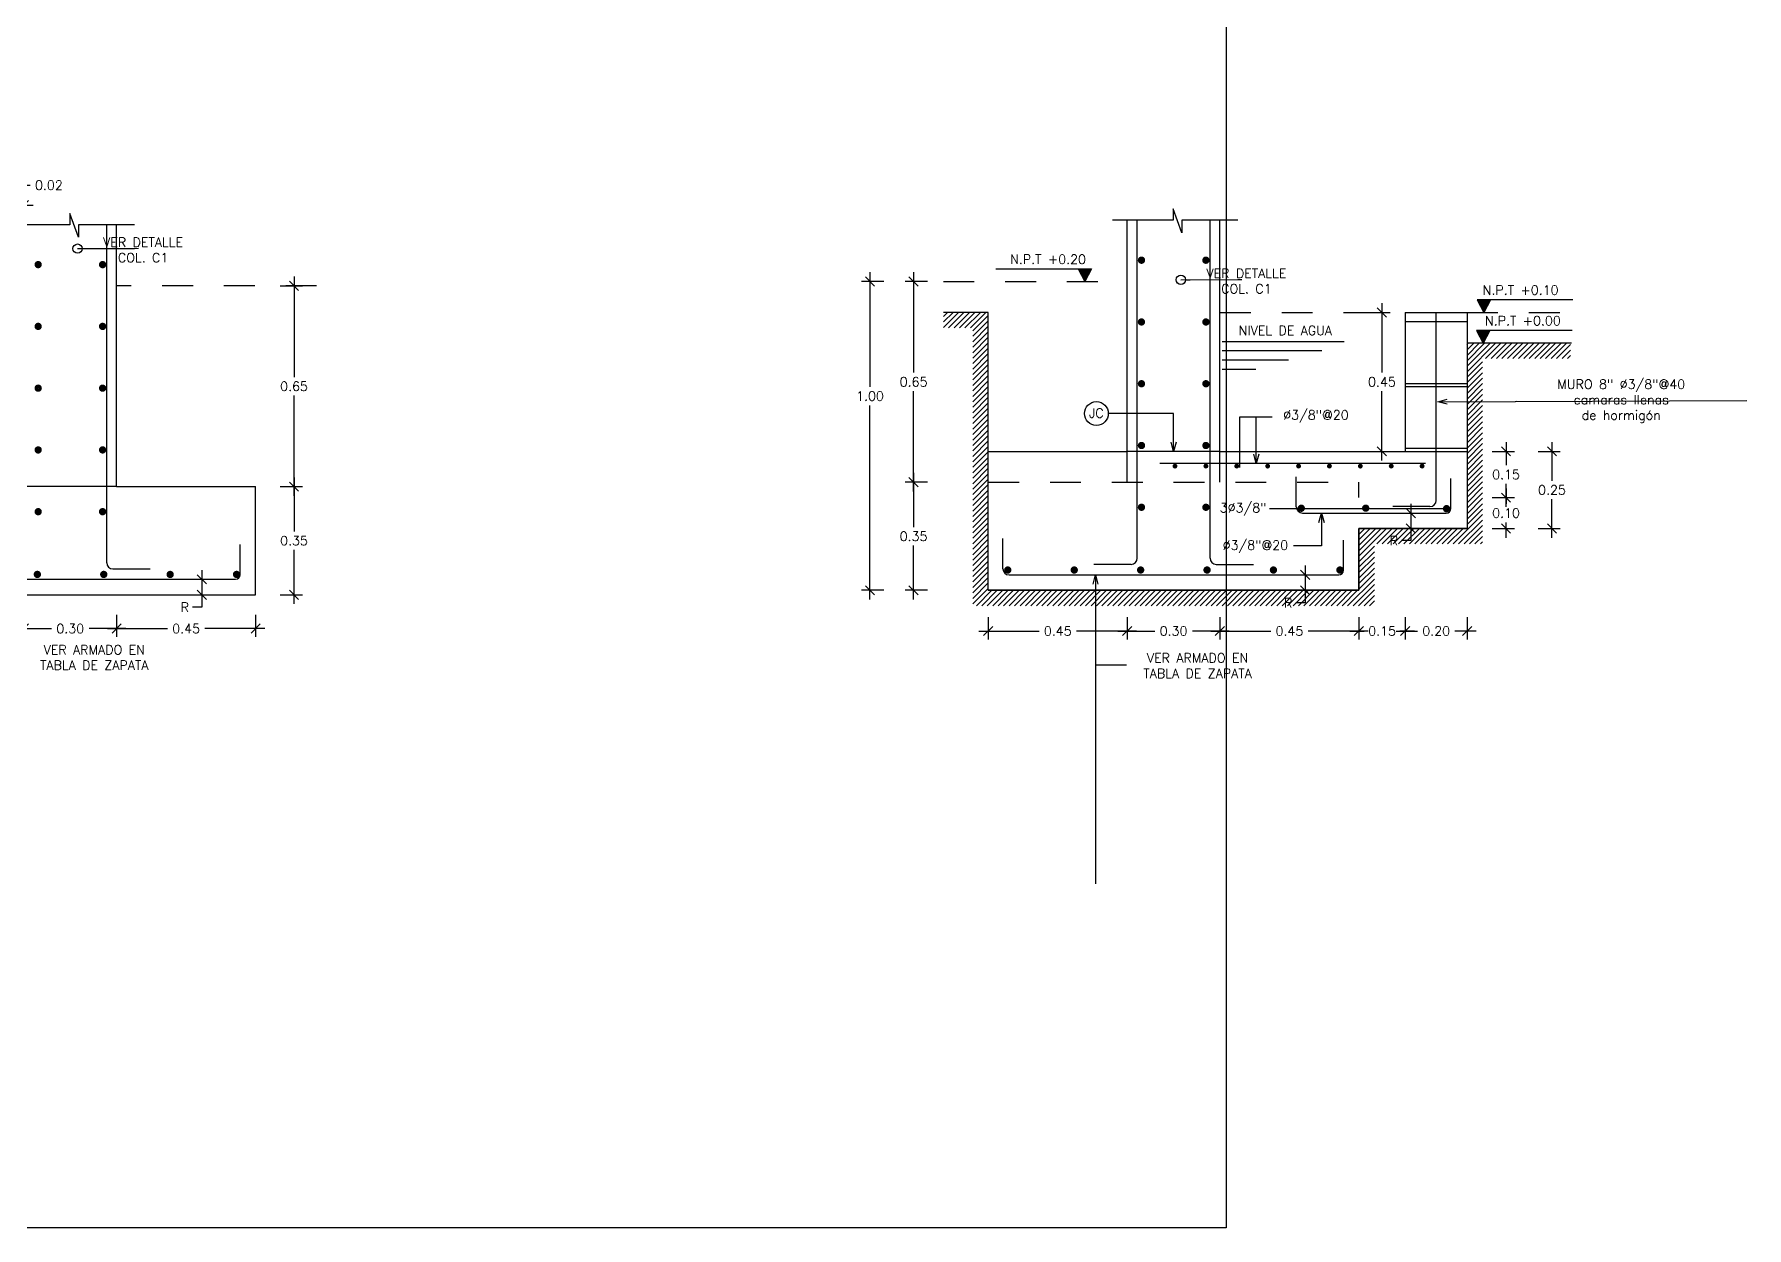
# Model space of a CAD drawing. Header units: metres. Extents: x -25 to 234, y -25 to 53.
# Drawn here: x 19.26 to 24.81, y -25.06 to -21.2 of the extents above; entities that cross this region are included whole.
import ezdxf

# ---------------------------------------------------------------- set-up
doc = ezdxf.new("R2010")
doc.units = ezdxf.units.M
doc.header["$LTSCALE"] = 0.1
doc.header["$MEASUREMENT"] = 0
doc.header["$PDMODE"] = 66
for name, pattern in [('CONTINUA', [0]), ('DASHED', [0.75, 0.5, -0.25]), ('HIDDEN2', [4.7625, 3.175, -1.5875])]:
    doc.linetypes.add(name, pattern=pattern)
for name, color, linetype in [('001-DIMTEXTO', 4, 'Continuous'), ('001-ZAPATAS', 6, 'Continuous'), ('ACERO', 5, 'Continuous'), ('BORDES', 7, 'Continuous'), ('DETALLE', 3, 'Continuous'), ('DIMTEXTO', 4, 'Continuous'), ('DIMZAPATA', 4, 'Continuous'), ('HATCH', 8, 'Continuous'), ('XREF1$0$MUROS', 1, 'Continuous')]:
    doc.layers.add(name, color=color, linetype=linetype)
doc.layers.add('V', color=2, linetype='Continuous', lineweight=9)
doc.styles.add('SMPLEX', font='simplex.shx')
doc.dimstyles.new('D-15', dxfattribs={"dimscale": 0.15, "dimtxt": 0.2, "dimasz": 0.2, "dimexe": 0.18, "dimexo": 0.2, "dimgap": 0.1, "dimtad": 0, "dimtih": 1, "dimtoh": 1, "dimzin": 0, "dimdsep": 46, "dimtxsty": 'SMPLEX', "dimblk": 'OBLIQUE', "dimcen": 0.09, "dimdle": 0.2, "dimclrd": 4, "dimclre": 4, "dimclrt": 4, "dimadec": 0, "dimazin": 0, "dimtfac": 1, "dimtofl": 0, "dimtmove": 0, "dimatfit": 3, "dimldrblk": 'OPEN30', "dimfxl": 0.5, "dimfxlon": 1, "dimtolj": 1, "dimtzin": 0, "dimarcsym": 0})

# ---------------------------------------------------------------- blocks, each defined once
blk = doc.blocks.new('_Oblique')
at = {"color": 0, "linetype": 'ByBlock', "lineweight": -2}
blk.add_line((-0.5, -0.5), (0.5, 0.5), dxfattribs=at)
blk = doc.blocks.new('*D195')
at = {"layer": 'Defpoints', "color": 0, "linetype": 'CONTINUA', "transparency": 16777216}
for p in [(19.8516, -22.0144), (20.1021, -22.0144), (19.9779, -22.6644)]:
    blk.add_point(p, dxfattribs=at)
at = {"layer": 'DIMTEXTO', "color": 4, "linetype": 'CONTINUA', "lineweight": -2, "transparency": 16777216}
for p, q in [((20.1021, -21.9844), (20.1021, -22.3094)), ((20.0571, -22.0144), (20.1291, -22.0144)), ((20.1021, -22.6944), (20.1021, -22.3694)), ((20.0571, -22.6644), (20.1291, -22.6644))]:
    blk.add_line(p, q, dxfattribs=at)
at = {"layer": 'DIMTEXTO', "color": 4, "linetype": 'CONTINUA', "lineweight": -2, "transparency": 16777216, "xscale": 0.03, "yscale": 0.03, "zscale": 0.03}
for p, rotation in [((20.1021, -22.0144), 90), ((20.1021, -22.6644), 270)]:
    blk.add_blockref('_Oblique', p, dxfattribs=dict(at, rotation=rotation))
at = {"layer": 'DIMTEXTO', "color": 4, "linetype": 'CONTINUA', "transparency": 16777216, "insert": (20.1021, -22.3394), "char_height": 0.03, "attachment_point": 5, "style": 'SMPLEX'}
blk.add_mtext('\\A1;0.65', dxfattribs=at)
blk = doc.blocks.new('_Open30')
at = {"layer": 'DIMTEXTO', "color": 0, "lineweight": -2}
for p, q in [((-1, 0.27), (0, 0)), ((0, 0), (-1, -0.27)), ((0, 0), (-1, 0))]:
    blk.add_line(p, q, dxfattribs=at)
blk = doc.blocks.new('*D197')
at = {"layer": 'Defpoints', "color": 0, "transparency": 16777216}
for p in [(19.2278, -22.4144), (19.5279, -22.6644), (19.5279, -23.124)]:
    blk.add_point(p, dxfattribs=at)
at = {"layer": 'DIMTEXTO', "color": 4, "lineweight": -2, "transparency": 16777216}
for p, q in [((19.2278, -23.079), (19.2278, -23.151)), ((19.5279, -23.079), (19.5279, -23.151)), ((19.1978, -23.124), (19.3171, -23.124)), ((19.5579, -23.124), (19.4386, -23.124))]:
    blk.add_line(p, q, dxfattribs=at)
at = {"layer": 'DIMTEXTO', "color": 4, "lineweight": -2, "transparency": 16777216, "xscale": 0.03, "yscale": 0.03, "zscale": 0.03, "rotation": 180}
blk.add_blockref('_Oblique', (19.2278, -23.124), dxfattribs=at)
at = {"layer": 'DIMTEXTO', "color": 4, "lineweight": -2, "transparency": 16777216, "xscale": 0.03, "yscale": 0.03, "zscale": 0.03}
blk.add_blockref('_Oblique', (19.5279, -23.124), dxfattribs=at)
at = {"layer": 'DIMTEXTO', "color": 4, "transparency": 16777216, "insert": (19.3778, -23.124), "char_height": 0.03, "attachment_point": 5, "style": 'SMPLEX'}
blk.add_mtext('\\A1;0.30', dxfattribs=at)
blk = doc.blocks.new('*D198')
at = {"layer": 'Defpoints', "color": 0, "transparency": 16777216}
for p in [(19.5279, -22.6644), (19.9779, -23.0144), (19.9779, -23.124)]:
    blk.add_point(p, dxfattribs=at)
at = {"layer": 'DIMTEXTO', "color": 4, "lineweight": -2, "transparency": 16777216}
for p, q in [((19.5279, -23.079), (19.5279, -23.151)), ((19.9779, -23.079), (19.9779, -23.151)), ((19.4979, -23.124), (19.6921, -23.124)), ((20.0079, -23.124), (19.8136, -23.124))]:
    blk.add_line(p, q, dxfattribs=at)
at = {"layer": 'DIMTEXTO', "color": 4, "lineweight": -2, "transparency": 16777216, "xscale": 0.03, "yscale": 0.03, "zscale": 0.03, "rotation": 180}
blk.add_blockref('_Oblique', (19.5279, -23.124), dxfattribs=at)
at = {"layer": 'DIMTEXTO', "color": 4, "lineweight": -2, "transparency": 16777216, "xscale": 0.03, "yscale": 0.03, "zscale": 0.03}
blk.add_blockref('_Oblique', (19.9779, -23.124), dxfattribs=at)
at = {"layer": 'DIMTEXTO', "color": 4, "transparency": 16777216, "insert": (19.7529, -23.124), "char_height": 0.03, "attachment_point": 5, "style": 'SMPLEX'}
blk.add_mtext('\\A1;0.45', dxfattribs=at)
blk = doc.blocks.new('*U190')
at = {"layer": 'ACERO', "const_width": 0.0119}
blk.add_lwpolyline([(-0.0059, 0, 1), (0.0059, 0, 1)], format="xyb", close=True, dxfattribs=at)
blk = doc.blocks.new('*U191')
at = {"layer": '001-ZAPATAS', "color": 0, "linetype": 'ByBlock', "lineweight": -2, "transparency": 16777216}
for p in [(0, 0), (0.215, 0), (0.43, 0), (0.645, 0), (0.86, 0), (1.075, 0)]:
    blk.add_blockref('*U190', p, dxfattribs=at)
blk = doc.blocks.new('*U192')
at = {"layer": 'ACERO', "const_width": 0.0119}
blk.add_lwpolyline([(-0.0059, 0, 1), (0.0059, 0, 1)], format="xyb", close=True, dxfattribs=at)
blk = doc.blocks.new('*U193')
at = {"layer": '001-ZAPATAS', "color": 0, "linetype": 'ByBlock', "lineweight": -2, "transparency": 16777216}
for p in [(-0.2086, 0.8), (0, 0.8), (-0.2086, 0.6), (0, 0.6), (-0.2086, 0.4), (0, 0.4), (-0.2086, 0.2), (0, 0.2), (-0.2086, 0), (0, 0)]:
    blk.add_blockref('*U192', p, dxfattribs=at)
blk = doc.blocks.new('*D194')
at = {"layer": 'Defpoints', "color": 0, "transparency": 16777216}
for p in [(19.7484, -22.9645), (19.7484, -23.0144), (19.8038, -23.0144)]:
    blk.add_point(p, dxfattribs=at)
at = {"layer": 'DIMTEXTO', "color": 4, "lineweight": -2, "transparency": 16777216}
for p, q in [((19.8038, -22.9345), (19.8038, -23.0144)), ((19.7784, -22.9645), (19.8308, -22.9645)), ((19.8038, -23.0551), (19.7738, -23.0551)), ((19.7784, -23.0144), (19.8308, -23.0144)), ((19.8038, -23.0144), (19.8038, -23.0551))]:
    blk.add_line(p, q, dxfattribs=at)
at = {"layer": 'DIMTEXTO', "color": 4, "lineweight": -2, "transparency": 16777216, "xscale": 0.03, "yscale": 0.03, "zscale": 0.03}
for p, rotation in [((19.8038, -22.9645), 90), ((19.8038, -23.0144), 270)]:
    blk.add_blockref('_Oblique', p, dxfattribs=dict(at, rotation=rotation))
at = {"layer": 'DIMTEXTO', "color": 4, "transparency": 16777216, "insert": (19.7488, -23.0551), "char_height": 0.03, "attachment_point": 5, "style": 'SMPLEX'}
blk.add_mtext('\\A1;R', dxfattribs=at)
blk = doc.blocks.new('*D351')
at = {"layer": 'Defpoints', "color": 0, "linetype": 'CONTINUA', "transparency": 16777216}
for p in [(22.3496, -22.6501), (22.108, -23.0001), (22.3496, -23.0001)]:
    blk.add_point(p, dxfattribs=at)
at = {"layer": 'DIMTEXTO', "color": 4, "linetype": 'CONTINUA', "lineweight": -2, "transparency": 16777216}
for p, q in [((22.153, -22.6501), (22.081, -22.6501)), ((22.108, -22.6201), (22.108, -22.7951)), ((22.108, -23.0301), (22.108, -22.8551)), ((22.153, -23.0001), (22.081, -23.0001))]:
    blk.add_line(p, q, dxfattribs=at)
at = {"layer": 'DIMTEXTO', "color": 4, "linetype": 'CONTINUA', "lineweight": -2, "transparency": 16777216, "xscale": 0.03, "yscale": 0.03, "zscale": 0.03}
for p, rotation in [((22.108, -22.6501), 90), ((22.108, -23.0001), 270)]:
    blk.add_blockref('_Oblique', p, dxfattribs=dict(at, rotation=rotation))
at = {"layer": 'DIMTEXTO', "color": 4, "linetype": 'CONTINUA', "transparency": 16777216, "insert": (22.108, -22.8251), "char_height": 0.03, "attachment_point": 5, "style": 'SMPLEX'}
blk.add_mtext('\\A1;0.35', dxfattribs=at)
blk = doc.blocks.new('*D352')
at = {"layer": 'Defpoints', "color": 0, "linetype": 'CONTINUA', "transparency": 16777216}
for p in [(22.108, -22.0001), (22.31, -22.0001), (22.3496, -22.6501)]:
    blk.add_point(p, dxfattribs=at)
at = {"layer": 'DIMTEXTO', "color": 4, "linetype": 'CONTINUA', "lineweight": -2, "transparency": 16777216}
for p, q in [((22.153, -22.0001), (22.081, -22.0001)), ((22.108, -21.9701), (22.108, -22.2951)), ((22.108, -22.6801), (22.108, -22.3551)), ((22.153, -22.6501), (22.081, -22.6501))]:
    blk.add_line(p, q, dxfattribs=at)
at = {"layer": 'DIMTEXTO', "color": 4, "linetype": 'CONTINUA', "lineweight": -2, "transparency": 16777216, "xscale": 0.03, "yscale": 0.03, "zscale": 0.03}
for p, rotation in [((22.108, -22.0001), 90), ((22.108, -22.6501), 270)]:
    blk.add_blockref('_Oblique', p, dxfattribs=dict(at, rotation=rotation))
at = {"layer": 'DIMTEXTO', "color": 4, "linetype": 'CONTINUA', "transparency": 16777216, "insert": (22.108, -22.3251), "char_height": 0.03, "attachment_point": 5, "style": 'SMPLEX'}
blk.add_mtext('\\A1;0.65', dxfattribs=at)
blk = doc.blocks.new('*D353')
at = {"layer": 'Defpoints', "color": 0, "linetype": 'CONTINUA', "transparency": 16777216}
for p in [(23.4237, -22.1001), (23.6239, -22.1001), (23.4237, -22.5501)]:
    blk.add_point(p, dxfattribs=at)
at = {"layer": 'DIMTEXTO', "color": 4, "linetype": 'CONTINUA', "lineweight": -2, "transparency": 16777216}
for p, q in [((23.5789, -22.1001), (23.6509, -22.1001)), ((23.6239, -22.0701), (23.6239, -22.2951)), ((23.6239, -22.5801), (23.6239, -22.3551)), ((23.5789, -22.5501), (23.6509, -22.5501))]:
    blk.add_line(p, q, dxfattribs=at)
at = {"layer": 'DIMTEXTO', "color": 4, "linetype": 'CONTINUA', "lineweight": -2, "transparency": 16777216, "xscale": 0.03, "yscale": 0.03, "zscale": 0.03}
for p, rotation in [((23.6239, -22.1001), 90), ((23.6239, -22.5501), 270)]:
    blk.add_blockref('_Oblique', p, dxfattribs=dict(at, rotation=rotation))
at = {"layer": 'DIMTEXTO', "color": 4, "linetype": 'CONTINUA', "transparency": 16777216, "insert": (23.6239, -22.3251), "char_height": 0.03, "attachment_point": 5, "style": 'SMPLEX'}
blk.add_mtext('\\A1;0.45', dxfattribs=at)
blk = doc.blocks.new('*D354')
at = {"layer": 'Defpoints', "color": 0, "linetype": 'CONTINUA', "transparency": 16777216}
for p in [(23.8996, -22.5501), (23.8996, -22.8001), (24.1745, -22.8001)]:
    blk.add_point(p, dxfattribs=at)
at = {"layer": 'DIMTEXTO', "color": 4, "linetype": 'CONTINUA', "lineweight": -2, "transparency": 16777216}
for p, q in [((24.1295, -22.5501), (24.2015, -22.5501)), ((24.1745, -22.5201), (24.1745, -22.6451)), ((24.1745, -22.8301), (24.1745, -22.7051)), ((24.1295, -22.8001), (24.2015, -22.8001))]:
    blk.add_line(p, q, dxfattribs=at)
at = {"layer": 'DIMTEXTO', "color": 4, "linetype": 'CONTINUA', "lineweight": -2, "transparency": 16777216, "xscale": 0.03, "yscale": 0.03, "zscale": 0.03}
for p, rotation in [((24.1745, -22.5501), 90), ((24.1745, -22.8001), 270)]:
    blk.add_blockref('_Oblique', p, dxfattribs=dict(at, rotation=rotation))
at = {"layer": 'DIMTEXTO', "color": 4, "linetype": 'CONTINUA', "transparency": 16777216, "insert": (24.1745, -22.6751), "char_height": 0.03, "attachment_point": 5, "style": 'SMPLEX'}
blk.add_mtext('\\A1;0.25', dxfattribs=at)
blk = doc.blocks.new('*D355')
at = {"layer": 'Defpoints', "color": 0, "linetype": 'CONTINUA', "transparency": 16777216}
for p in [(23.8996, -22.5501), (23.8996, -22.7001), (24.0257, -22.7001)]:
    blk.add_point(p, dxfattribs=at)
at = {"layer": 'DIMTEXTO', "color": 4, "linetype": 'CONTINUA', "lineweight": -2, "transparency": 16777216}
for p, q in [((23.9807, -22.5501), (24.0527, -22.5501)), ((24.0257, -22.5201), (24.0257, -22.5951)), ((24.0257, -22.7301), (24.0257, -22.6551)), ((23.9807, -22.7001), (24.0527, -22.7001))]:
    blk.add_line(p, q, dxfattribs=at)
at = {"layer": 'DIMTEXTO', "color": 4, "linetype": 'CONTINUA', "lineweight": -2, "transparency": 16777216, "xscale": 0.03, "yscale": 0.03, "zscale": 0.03}
for p, rotation in [((24.0257, -22.5501), 90), ((24.0257, -22.7001), 270)]:
    blk.add_blockref('_Oblique', p, dxfattribs=dict(at, rotation=rotation))
at = {"layer": 'DIMTEXTO', "color": 4, "linetype": 'CONTINUA', "transparency": 16777216, "insert": (24.0257, -22.6251), "char_height": 0.03, "attachment_point": 5, "style": 'SMPLEX'}
blk.add_mtext('\\A1;0.15', dxfattribs=at)
blk = doc.blocks.new('*U349')
at = {"layer": 'ACERO'}
for points, const_width in [([(-0.0039, 0.0005, 1), (0.0039, 0.0005, 1)], 0.0078), ([(-0.002, -0.0024, 1), (0.002, -0.0024, 1)], 0.004)]:
    blk.add_lwpolyline(points, format="xyb", close=True, dxfattribs=dict(at, const_width=const_width))
blk = doc.blocks.new('*U350')
at = {"layer": 'V', "color": 0, "linetype": 'ByBlock', "lineweight": -2}
for p in [(0, 0), (0.1, 0), (0.2, 0), (0.3, 0), (0.4, 0), (0.5, 0), (0.6, 0), (0.7, 0)]:
    blk.add_blockref('*U349', p, dxfattribs=at)
at = {"layer": 'V', "color": 0, "linetype": 'ByBlock', "lineweight": -2, "transparency": 16777216}
blk.add_blockref('*U349', (0.8, 0), dxfattribs=at)
blk = doc.blocks.new('*D369')
at = {"layer": 'Defpoints', "color": 0, "linetype": 'CONTINUA', "transparency": 16777216}
for p in [(22.7996, -22.5501), (22.3496, -23.0001), (22.7996, -23.1319)]:
    blk.add_point(p, dxfattribs=at)
at = {"layer": 'DIMTEXTO', "color": 4, "linetype": 'CONTINUA', "lineweight": -2, "transparency": 16777216}
for p, q in [((22.3496, -23.0869), (22.3496, -23.1589)), ((22.7996, -23.0869), (22.7996, -23.1589)), ((22.3196, -23.1319), (22.5139, -23.1319)), ((22.8296, -23.1319), (22.6353, -23.1319))]:
    blk.add_line(p, q, dxfattribs=at)
at = {"layer": 'DIMTEXTO', "color": 4, "linetype": 'CONTINUA', "lineweight": -2, "transparency": 16777216, "xscale": 0.03, "yscale": 0.03, "zscale": 0.03, "rotation": 180}
blk.add_blockref('_Oblique', (22.3496, -23.1319), dxfattribs=at)
at = {"layer": 'DIMTEXTO', "color": 4, "linetype": 'CONTINUA', "lineweight": -2, "transparency": 16777216, "xscale": 0.03, "yscale": 0.03, "zscale": 0.03}
blk.add_blockref('_Oblique', (22.7996, -23.1319), dxfattribs=at)
at = {"layer": 'DIMTEXTO', "color": 4, "linetype": 'CONTINUA', "transparency": 16777216, "insert": (22.5746, -23.1319), "char_height": 0.03, "attachment_point": 5, "style": 'SMPLEX'}
blk.add_mtext('\\A1;0.45', dxfattribs=at)
blk = doc.blocks.new('*D370')
at = {"layer": 'Defpoints', "color": 0, "transparency": 16777216}
for p in [(22.7996, -22.5501), (23.0996, -22.5501), (23.0996, -23.1319)]:
    blk.add_point(p, dxfattribs=at)
at = {"layer": 'DIMTEXTO', "color": 4, "lineweight": -2, "transparency": 16777216}
for p, q in [((22.7996, -23.0869), (22.7996, -23.1589)), ((23.0996, -23.0869), (23.0996, -23.1589)), ((22.7696, -23.1319), (22.8889, -23.1319)), ((23.1296, -23.1319), (23.0103, -23.1319))]:
    blk.add_line(p, q, dxfattribs=at)
at = {"layer": 'DIMTEXTO', "color": 4, "lineweight": -2, "transparency": 16777216, "xscale": 0.03, "yscale": 0.03, "zscale": 0.03, "rotation": 180}
blk.add_blockref('_Oblique', (22.7996, -23.1319), dxfattribs=at)
at = {"layer": 'DIMTEXTO', "color": 4, "lineweight": -2, "transparency": 16777216, "xscale": 0.03, "yscale": 0.03, "zscale": 0.03}
blk.add_blockref('_Oblique', (23.0996, -23.1319), dxfattribs=at)
at = {"layer": 'DIMTEXTO', "color": 4, "transparency": 16777216, "insert": (22.9496, -23.1319), "char_height": 0.03, "attachment_point": 5, "style": 'SMPLEX'}
blk.add_mtext('\\A1;0.30', dxfattribs=at)
blk = doc.blocks.new('*D371')
at = {"layer": 'Defpoints', "color": 0, "transparency": 16777216}
for p in [(23.0996, -22.5501), (23.5496, -23.0001), (23.5496, -23.1319)]:
    blk.add_point(p, dxfattribs=at)
at = {"layer": 'DIMTEXTO', "color": 4, "lineweight": -2, "transparency": 16777216}
for p, q in [((23.0996, -23.0869), (23.0996, -23.1589)), ((23.5496, -23.0869), (23.5496, -23.1589)), ((23.0696, -23.1319), (23.2639, -23.1319)), ((23.5796, -23.1319), (23.3853, -23.1319))]:
    blk.add_line(p, q, dxfattribs=at)
at = {"layer": 'DIMTEXTO', "color": 4, "lineweight": -2, "transparency": 16777216, "xscale": 0.03, "yscale": 0.03, "zscale": 0.03, "rotation": 180}
blk.add_blockref('_Oblique', (23.0996, -23.1319), dxfattribs=at)
at = {"layer": 'DIMTEXTO', "color": 4, "lineweight": -2, "transparency": 16777216, "xscale": 0.03, "yscale": 0.03, "zscale": 0.03}
blk.add_blockref('_Oblique', (23.5496, -23.1319), dxfattribs=at)
at = {"layer": 'DIMTEXTO', "color": 4, "transparency": 16777216, "insert": (23.3246, -23.1319), "char_height": 0.03, "attachment_point": 5, "style": 'SMPLEX'}
blk.add_mtext('\\A1;0.45', dxfattribs=at)
blk = doc.blocks.new('*D356')
at = {"layer": 'Defpoints', "color": 0, "transparency": 16777216}
for p in [(23.8996, -22.7001), (23.8996, -22.8001), (24.0257, -22.8001)]:
    blk.add_point(p, dxfattribs=at)
at = {"layer": 'DIMTEXTO', "color": 4, "lineweight": -2, "transparency": 16777216}
for p, q in [((24.0257, -22.6701), (24.0257, -22.7201)), ((23.9807, -22.7001), (24.0527, -22.7001)), ((24.0257, -22.8301), (24.0257, -22.7801)), ((23.9807, -22.8001), (24.0527, -22.8001))]:
    blk.add_line(p, q, dxfattribs=at)
at = {"layer": 'DIMTEXTO', "color": 4, "lineweight": -2, "transparency": 16777216, "xscale": 0.03, "yscale": 0.03, "zscale": 0.03}
for p, rotation in [((24.0257, -22.7001), 90), ((24.0257, -22.8001), 270)]:
    blk.add_blockref('_Oblique', p, dxfattribs=dict(at, rotation=rotation))
at = {"layer": 'DIMTEXTO', "color": 4, "transparency": 16777216, "insert": (24.0257, -22.7501), "char_height": 0.03, "attachment_point": 5, "style": 'SMPLEX'}
blk.add_mtext('\\A1;0.10', dxfattribs=at)
blk = doc.blocks.new('*U345')
at = {"layer": 'ACERO', "const_width": 0.0119}
blk.add_lwpolyline([(-0.0059, 0, 1), (0.0059, 0, 1)], format="xyb", close=True, dxfattribs=at)
blk = doc.blocks.new('*U346')
at = {"layer": '001-ZAPATAS', "color": 0, "linetype": 'ByBlock', "lineweight": -2, "transparency": 16777216}
for p in [(0, 0), (0.215, 0), (0.43, 0), (0.645, 0), (0.86, 0), (1.075, 0)]:
    blk.add_blockref('*U345', p, dxfattribs=at)
blk = doc.blocks.new('*U347')
at = {"layer": 'ACERO', "const_width": 0.0119}
blk.add_lwpolyline([(-0.0059, 0, 1), (0.0059, 0, 1)], format="xyb", close=True, dxfattribs=at)
blk = doc.blocks.new('*U348')
at = {"layer": '001-ZAPATAS', "color": 0, "linetype": 'ByBlock', "lineweight": -2, "transparency": 16777216}
for p in [(-0.2086, 0.8), (0, 0.8), (-0.2086, 0.6), (0, 0.6), (-0.2086, 0.4), (0, 0.4), (-0.2086, 0.2), (0, 0.2), (-0.2086, 0), (0, 0)]:
    blk.add_blockref('*U347', p, dxfattribs=at)
blk = doc.blocks.new('*D357')
at = {"layer": 'Defpoints', "color": 0, "transparency": 16777216}
for p in [(21.9667, -22.0001), (22.2043, -22.0001), (22.3496, -23.0001)]:
    blk.add_point(p, dxfattribs=at)
at = {"layer": 'DIMTEXTO', "color": 4, "lineweight": -2, "transparency": 16777216}
for p, q in [((22.0117, -22.0001), (21.9397, -22.0001)), ((21.9667, -21.9701), (21.9667, -22.3413)), ((21.9667, -23.0301), (21.9667, -22.4013)), ((22.0117, -23.0001), (21.9397, -23.0001))]:
    blk.add_line(p, q, dxfattribs=at)
at = {"layer": 'DIMTEXTO', "color": 4, "lineweight": -2, "transparency": 16777216, "xscale": 0.03, "yscale": 0.03, "zscale": 0.03}
for p, rotation in [((21.9667, -22.0001), 90), ((21.9667, -23.0001), 270)]:
    blk.add_blockref('_Oblique', p, dxfattribs=dict(at, rotation=rotation))
at = {"layer": 'DIMTEXTO', "color": 4, "transparency": 16777216, "insert": (21.9667, -22.3713), "char_height": 0.03, "attachment_point": 5, "style": 'SMPLEX'}
blk.add_mtext('\\A1;1.00', dxfattribs=at)
blk = doc.blocks.new('*D363')
at = {"layer": 'Defpoints', "color": 0, "linetype": 'CONTINUA', "transparency": 16777216}
for p in [(23.6996, -22.5501), (23.5496, -23.0001), (23.6996, -23.1319)]:
    blk.add_point(p, dxfattribs=at)
at = {"layer": 'DIMTEXTO', "color": 4, "linetype": 'CONTINUA', "lineweight": -2, "transparency": 16777216}
for p, q in [((23.5496, -23.0869), (23.5496, -23.1589)), ((23.6996, -23.0869), (23.6996, -23.1589)), ((23.5196, -23.1319), (23.5667, -23.1319)), ((23.7296, -23.1319), (23.6824, -23.1319))]:
    blk.add_line(p, q, dxfattribs=at)
at = {"layer": 'DIMTEXTO', "color": 4, "linetype": 'CONTINUA', "lineweight": -2, "transparency": 16777216, "xscale": 0.03, "yscale": 0.03, "zscale": 0.03, "rotation": 180}
blk.add_blockref('_Oblique', (23.5496, -23.1319), dxfattribs=at)
at = {"layer": 'DIMTEXTO', "color": 4, "linetype": 'CONTINUA', "lineweight": -2, "transparency": 16777216, "xscale": 0.03, "yscale": 0.03, "zscale": 0.03}
blk.add_blockref('_Oblique', (23.6996, -23.1319), dxfattribs=at)
at = {"layer": 'DIMTEXTO', "color": 4, "linetype": 'CONTINUA', "transparency": 16777216, "insert": (23.6246, -23.1319), "char_height": 0.03, "attachment_point": 5, "style": 'SMPLEX'}
blk.add_mtext('\\A1;0.15', dxfattribs=at)
blk = doc.blocks.new('*D375')
at = {"layer": 'Defpoints', "color": 0, "linetype": 'CONTINUA', "transparency": 16777216}
for p in [(23.6996, -22.5501), (23.8996, -22.8001), (23.8996, -23.1319)]:
    blk.add_point(p, dxfattribs=at)
at = {"layer": 'DIMTEXTO', "color": 4, "linetype": 'CONTINUA', "lineweight": -2, "transparency": 16777216}
for p, q in [((23.6996, -23.0869), (23.6996, -23.1589)), ((23.8996, -23.0869), (23.8996, -23.1589)), ((23.6696, -23.1319), (23.7389, -23.1319)), ((23.9296, -23.1319), (23.8603, -23.1319))]:
    blk.add_line(p, q, dxfattribs=at)
at = {"layer": 'DIMTEXTO', "color": 4, "linetype": 'CONTINUA', "lineweight": -2, "transparency": 16777216, "xscale": 0.03, "yscale": 0.03, "zscale": 0.03, "rotation": 180}
blk.add_blockref('_Oblique', (23.6996, -23.1319), dxfattribs=at)
at = {"layer": 'DIMTEXTO', "color": 4, "linetype": 'CONTINUA', "lineweight": -2, "transparency": 16777216, "xscale": 0.03, "yscale": 0.03, "zscale": 0.03}
blk.add_blockref('_Oblique', (23.8996, -23.1319), dxfattribs=at)
at = {"layer": 'DIMTEXTO', "color": 4, "linetype": 'CONTINUA', "transparency": 16777216, "insert": (23.7996, -23.1319), "char_height": 0.03, "attachment_point": 5, "style": 'SMPLEX'}
blk.add_mtext('\\A1;0.20', dxfattribs=at)
blk = doc.blocks.new('*D364')
at = {"layer": 'Defpoints', "color": 0, "transparency": 16777216}
for p in [(23.6623, -22.7501), (23.6623, -22.8001), (23.7177, -22.8001)]:
    blk.add_point(p, dxfattribs=at)
at = {"layer": 'DIMTEXTO', "color": 4, "lineweight": -2, "transparency": 16777216}
for p, q in [((23.7177, -22.7201), (23.7177, -22.8001)), ((23.6923, -22.7501), (23.7447, -22.7501)), ((23.7177, -22.8393), (23.6877, -22.8393)), ((23.6923, -22.8001), (23.7447, -22.8001)), ((23.7177, -22.8001), (23.7177, -22.8393))]:
    blk.add_line(p, q, dxfattribs=at)
at = {"layer": 'DIMTEXTO', "color": 4, "lineweight": -2, "transparency": 16777216, "xscale": 0.03, "yscale": 0.03, "zscale": 0.03}
for p, rotation in [((23.7177, -22.7501), 90), ((23.7177, -22.8001), 270)]:
    blk.add_blockref('_Oblique', p, dxfattribs=dict(at, rotation=rotation))
at = {"layer": 'DIMTEXTO', "color": 4, "transparency": 16777216, "insert": (23.6627, -22.8393), "char_height": 0.03, "attachment_point": 5, "style": 'SMPLEX'}
blk.add_mtext('\\A1;R', dxfattribs=at)
blk = doc.blocks.new('*D365')
at = {"layer": 'Defpoints', "color": 0, "transparency": 16777216}
for p in [(23.3201, -22.9501), (23.3201, -23.0001), (23.3755, -23.0001)]:
    blk.add_point(p, dxfattribs=at)
at = {"layer": 'DIMTEXTO', "color": 4, "lineweight": -2, "transparency": 16777216}
for p, q in [((23.3501, -22.9501), (23.4025, -22.9501)), ((23.3755, -22.9201), (23.3755, -23.0001)), ((23.3501, -23.0001), (23.4025, -23.0001)), ((23.3755, -23.0001), (23.3755, -23.0408)), ((23.3755, -23.0408), (23.3455, -23.0408))]:
    blk.add_line(p, q, dxfattribs=at)
at = {"layer": 'DIMTEXTO', "color": 4, "lineweight": -2, "transparency": 16777216, "xscale": 0.03, "yscale": 0.03, "zscale": 0.03}
for p, rotation in [((23.3755, -22.9501), 90), ((23.3755, -23.0001), 270)]:
    blk.add_blockref('_Oblique', p, dxfattribs=dict(at, rotation=rotation))
at = {"layer": 'DIMTEXTO', "color": 4, "transparency": 16777216, "insert": (23.3205, -23.0408), "char_height": 0.03, "attachment_point": 5, "style": 'SMPLEX'}
blk.add_mtext('\\A1;R', dxfattribs=at)
blk = doc.blocks.new('*D402')
at = {"layer": 'Defpoints', "color": 0, "linetype": 'CONTINUA', "transparency": 16777216}
for p in [(19.9779, -22.6644), (20.1021, -22.6644), (19.9779, -23.0144)]:
    blk.add_point(p, dxfattribs=at)
at = {"layer": 'DIMTEXTO', "color": 4, "linetype": 'CONTINUA', "lineweight": -2, "transparency": 16777216}
for p, q in [((20.0571, -22.6644), (20.1291, -22.6644)), ((20.1021, -22.6344), (20.1021, -22.8094)), ((20.1021, -23.0444), (20.1021, -22.8694)), ((20.0571, -23.0144), (20.1291, -23.0144))]:
    blk.add_line(p, q, dxfattribs=at)
at = {"layer": 'DIMTEXTO', "color": 4, "linetype": 'CONTINUA', "lineweight": -2, "transparency": 16777216, "xscale": 0.03, "yscale": 0.03, "zscale": 0.03}
for p, rotation in [((20.1021, -22.6644), 90), ((20.1021, -23.0144), 270)]:
    blk.add_blockref('_Oblique', p, dxfattribs=dict(at, rotation=rotation))
at = {"layer": 'DIMTEXTO', "color": 4, "linetype": 'CONTINUA', "transparency": 16777216, "insert": (20.1021, -22.8394), "char_height": 0.03, "attachment_point": 5, "style": 'SMPLEX'}
blk.add_mtext('\\A1;0.35', dxfattribs=at)
blk = doc.blocks.new('*D404')
at = {"layer": 'Defpoints', "color": 0, "linetype": 'CONTINUA', "transparency": 16777216}
for p in [(19.2278, -21.7527), (19.2078, -22.0771), (19.2278, -22.0771)]:
    blk.add_point(p, dxfattribs=at)
at = {"layer": 'DIMTEXTO', "color": 4, "linetype": 'CONTINUA', "lineweight": -2, "transparency": 16777216}
for p, q in [((19.2078, -21.7977), (19.2078, -21.7257)), ((19.2178, -21.7527), (19.2178, -21.6882)), ((19.2178, -21.6882), (19.2478, -21.6882)), ((19.2278, -21.7977), (19.2278, -21.7257)), ((19.2078, -21.7527), (19.1778, -21.7527)), ((19.2078, -21.7527), (19.2278, -21.7527)), ((19.2278, -21.7527), (19.2578, -21.7527))]:
    blk.add_line(p, q, dxfattribs=at)
at = {"layer": 'DIMTEXTO', "color": 4, "linetype": 'CONTINUA', "lineweight": -2, "transparency": 16777216, "xscale": 0.03, "yscale": 0.03, "zscale": 0.03}
blk.add_blockref('_Oblique', (19.2078, -21.7527), dxfattribs=at)
at = {"layer": 'DIMTEXTO', "color": 4, "linetype": 'CONTINUA', "lineweight": -2, "transparency": 16777216, "xscale": 0.03, "yscale": 0.03, "zscale": 0.03, "rotation": 180}
blk.add_blockref('_Oblique', (19.2278, -21.7527), dxfattribs=at)
at = {"layer": 'DIMTEXTO', "color": 4, "linetype": 'CONTINUA', "transparency": 16777216, "insert": (19.3086, -21.6882), "char_height": 0.03, "attachment_point": 5, "style": 'SMPLEX'}
blk.add_mtext('\\A1;0.02', dxfattribs=at)

msp = doc.modelspace()

# ---------------------------------------------------------------- hatches: boundary and pattern name
at = {"layer": 'DIMTEXTO'}
for points in [[(22.6843, -21.9591), (22.6403, -21.9591), (22.6623, -22.0001)], [(23.9318, -22.0591), (23.9758, -22.0591), (23.9538, -22.1001)], [(23.9298, -22.1583), (23.9737, -22.1583), (23.9518, -22.1993)]]:
    msp.add_hatch(color=256, dxfattribs=at).paths.add_polyline_path(points)
at = {"layer": 'HATCH', "linetype": 'CONTINUA'}
h = msp.add_hatch(dxfattribs=at)
h.set_pattern_fill('ANSI31', color=256, scale=0.1)
h.set_pattern_definition([(45, (-202.113166, -5.219475), (-0.00883883476, 0.00883883476), [])])
h.paths.add_polyline_path([(23.5996, -22.8501), (23.9496, -22.8501), (23.9496, -22.25), (24.2349, -22.25), (24.2349, -22.2), (23.8996, -22.2002), (23.8996, -22.8001), (23.5496, -22.8001), (23.5496, -23.0001), (22.3496, -23.0001), (22.3496, -22.1001), (22.2049, -22.1001), (22.2049, -22.1501), (22.2996, -22.1501), (22.2996, -23.0501), (23.5996, -23.0501)])

# ---------------------------------------------------------------- linework, layer by layer
at = {"color": 8}
msp.add_lwpolyline([(24.2377, -22.1993), (23.8996, -22.1993), (23.8996, -22.8001), (23.5496, -22.8001), (23.5496, -23.0001), (22.3496, -23.0001), (22.3496, -22.1001), (22.2043, -22.1001)], dxfattribs=at)
at = {"layer": '001-DIMTEXTO'}
msp.add_line((23.8331, -22.7358), (23.2597, -22.7358), dxfattribs=at)
at = {"layer": '001-ZAPATAS', "color": 4}
for p, q in [((23.1068, -22.1941), (23.5022, -22.1941)), ((23.1068, -22.2241), (23.4292, -22.2241)), ((23.1068, -22.2541), (23.3216, -22.2541)), ((23.1068, -22.2841), (23.2159, -22.2841))]:
    msp.add_line(p, q, dxfattribs=at)
at = {"layer": 'ACERO'}
for p, q in [((19.4958, -22.9106), (19.4958, -21.8163)), ((22.832, -22.8963), (22.832, -21.8019)), ((23.0675, -22.8963), (23.0675, -21.8019)), ((23.7996, -22.709), (23.7996, -22.1001)), ((23.7654, -22.5896), (22.905, -22.5896)), ((23.3469, -22.7301), (23.3469, -22.6328)), ((23.8475, -22.7351), (23.8475, -22.6378)), ((23.7795, -22.7289), (23.6589, -22.7282)), ((23.3669, -22.7501), (23.8325, -22.7501)), ((22.3969, -22.9301), (22.3969, -22.8328)), ((23.4996, -22.9351), (23.4996, -22.8378)), ((19.9279, -22.9495), (19.9279, -22.8521)), ((19.5158, -22.9306), (19.6364, -22.9306)), ((22.4169, -22.9501), (23.4846, -22.9501)), ((22.812, -22.9163), (22.6914, -22.9163)), ((23.0875, -22.9163), (23.2081, -22.9163)), ((18.8451, -22.9645), (19.9129, -22.9645))]:
    msp.add_line(p, q, dxfattribs=at)
at = {"layer": 'ACERO', "const_width": 0.0119}
for points in [[(23.357, -22.7344, 1), (23.3688, -22.7344, 1)], [(23.5656, -22.7341, 1), (23.5774, -22.7341, 1)], [(23.8272, -22.7358, 1), (23.8391, -22.7358, 1)]]:
    msp.add_lwpolyline(points, format="xyb", close=True, dxfattribs=at)
at = {"layer": 'ACERO'}
for centre, radius, start, end in [((23.7796, -22.7089), 0.02, 269.6803, 359.6803), ((23.3669, -22.7301), 0.02, 180, 270), ((23.8325, -22.7351, 0), 0.015, 270, 0), ((19.5158, -22.9106), 0.02, 180, 270), ((19.9129, -22.9495, 0), 0.015, 270, 0), ((22.4169, -22.9301), 0.02, 180, 270), ((22.812, -22.8963), 0.02, 270, 0), ((23.0875, -22.8963), 0.02, 180, 270), ((23.4846, -22.9351, 0), 0.015, 270, 0)]:
    msp.add_arc(centre, radius, start, end, dxfattribs=at)
at = {"layer": 'BORDES', "color": 1}
for p, q in [((19.5279, -22.6644), (19.5279, -21.8163)), ((22.7996, -22.5501), (22.7996, -21.8019)), ((23.0996, -22.5501), (23.0996, -21.8019)), ((23.6996, -22.1001), (23.6996, -22.5501)), ((23.6996, -22.1001), (23.8996, -22.1001)), ((23.8996, -22.1001), (23.8996, -22.8001)), ((23.6996, -22.1301), (23.8996, -22.1301)), ((23.6996, -22.3301), (23.8996, -22.3301)), ((23.6996, -22.3401), (23.8996, -22.3401)), ((22.3496, -22.5501), (22.7996, -22.5501)), ((22.3496, -23.0001), (22.3496, -22.5501)), ((23.0996, -22.5501), (23.8996, -22.5501)), ((23.6996, -22.5401), (23.8996, -22.5401)), ((19.5279, -22.6644), (19.9779, -22.6644)), ((19.9779, -23.0144), (19.9779, -22.6644)), ((23.5496, -22.8001), (23.8996, -22.8001)), ((23.5496, -23.0001), (23.5496, -22.8001)), ((22.3496, -23.0001), (23.5496, -23.0001)), ((18.7779, -23.0144), (19.9779, -23.0144))]:
    msp.add_line(p, q, dxfattribs=at)
at = {"layer": 'BORDES', "color": 8, "linetype": 'DASHED'}
for p, q in [((22.7996, -22.6501), (22.7996, -22.5501)), ((23.0996, -22.6501), (23.0996, -22.5501)), ((19.9779, -22.7144), (19.9779, -22.6644)), ((22.3496, -22.6501), (23.5496, -22.6501)), ((22.3496, -22.7001), (22.3496, -22.6501)), ((23.5496, -22.7001), (23.5496, -22.6501))]:
    msp.add_line(p, q, dxfattribs=at)
at = {"layer": 'BORDES', "color": 8, "linetype": 'CONTINUA', "ltscale": 0.03}
for p, q in [((23.0996, -22.5501), (22.7996, -22.5501)), ((19.5279, -22.6644), (19.2279, -22.6644))]:
    msp.add_line(p, q, dxfattribs=at)
at = {"layer": 'DETALLE', "color": 3}
for points in [[(19.5855, -21.8163), (19.4041, -21.8163), (19.4041, -21.8565), (19.3762, -21.7796), (19.3762, -21.8163), (19.1798, -21.8163)], [(23.1572, -21.8019), (22.9758, -21.8019), (22.9758, -21.8422), (22.9479, -21.7652), (22.9479, -21.8019), (22.7516, -21.8019)]]:
    msp.add_lwpolyline(points, dxfattribs=at)
at = {"layer": 'DIMTEXTO'}
for p, q in [((22.3742, -21.9591), (22.6843, -21.9591)), ((22.6403, -21.9591), (22.6623, -22.0001)), ((22.6843, -21.9591), (22.6623, -22.0001)), ((24.2419, -22.0591), (23.9318, -22.0591)), ((23.9318, -22.0591), (23.9538, -22.1001)), ((23.9758, -22.0591), (23.9538, -22.1001)), ((24.2398, -22.1583), (23.9298, -22.1583)), ((23.9298, -22.1583), (23.9518, -22.1993)), ((23.9737, -22.1583), (23.9518, -22.1993))]:
    msp.add_line(p, q, dxfattribs=at)
at = {"layer": 'DIMTEXTO', "color": 1}
msp.add_circle((22.6996, -22.4278), 0.0386, dxfattribs=at)
at = {"layer": 'DIMZAPATA', "linetype": 'CONTINUA'}
msp.add_lwpolyline([(-5.4557, -10.2199), (23.1199, -10.2199), (23.1199, -25.0642), (-5.4557, -25.0642)], close=True, dxfattribs=at)
at = {"layer": 'DIMZAPATA', "linetype": 'Continuous'}
msp.add_lwpolyline([(23.1642, -22.6019), (23.1642, -22.4386), (23.2687, -22.4386)], dxfattribs=at)
at = {"layer": 'XREF1$0$MUROS', "color": 8, "linetype": 'HIDDEN2', "ltscale": 0.01}
for p, q in [((22.2043, -22.0001), (22.7996, -22.0001)), ((20.1754, -22.0144), (19.5279, -22.0144)), ((23.0996, -22.1001), (24.2433, -22.1001))]:
    msp.add_line(p, q, dxfattribs=at)

# ---------------------------------------------------------------- block references
at = {"layer": '001-ZAPATAS'}
for name, p in [('*U193', (19.4825, -22.7455)), ('*U348', (23.0542, -22.7312)), ('*U191', (18.8412, -22.9487)), ('*U346', (22.4129, -22.9344))]:
    msp.add_blockref(name, p, dxfattribs=at)
at = {"layer": 'V', "linetype": 'CONTINUA'}
msp.add_blockref('*U350', (22.9541, -22.5984), dxfattribs=at)

# ---------------------------------------------------------------- texts
at = {"color": 4, "char_height": 0.03, "attachment_point": 5, "style": 'SMPLEX'}
for s, insert in [('{\\fRomanS|b1|i0|c0|p2;N.P.T +0.20}', (22.5432, -21.928)), ('{\\fRomanS|b1|i0|c0|p2;N.P.T +0.10}', (24.073, -22.028)), ('{\\fRomanS|b1|i0|c0|p2;N.P.T +0.00}', (24.0804, -22.1272)), ('{\\Fsimplex|c177;JC}', (22.6994, -22.4264, -0.3837)), ('{\\Fromans|c0;%%C3/8"@20}', (23.4104, -22.4372)), ('{\\Fromans|c0;3%%C3/8"}', (23.1747, -22.7377)), ('{\\Fromans|c0;%%C3/8"@20}', (23.2143, -22.859))]:
    msp.add_mtext(s, dxfattribs=dict(at, insert=insert))
at = {"color": 4, "insert": (24.3987, -22.3878), "char_height": 0.03, "width": 0.601114, "attachment_point": 5, "style": 'SMPLEX'}
msp.add_mtext('{\\Fromans|c0;MURO 8" ∅3/8"@40\\Pcamaras llenas \\Pde hormigón}', dxfattribs=at)
at = {"layer": 'DIMZAPATA', "color": 4, "char_height": 0.03, "attachment_point": 5, "style": 'SMPLEX'}
for s, insert in [('{\\C256;VER DETALLE \\PCOL. C1}', (19.6135, -21.898)), ('{\\C256;VER DETALLE \\PCOL. C1}', (23.1852, -21.9988)), ('{\\C256;NIVEL DE AGUA}', (23.3115, -22.1587))]:
    msp.add_mtext(s, dxfattribs=dict(at, insert=insert))
at = {"layer": 'DIMZAPATA', "color": 4, "char_height": 0.03, "width": 0.43922, "attachment_point": 5, "style": 'SMPLEX'}
for insert in [(19.4555, -23.2176), (23.0272, -23.2441)]:
    msp.add_mtext('{\\C256;VER ARMADO EN TABLA DE ZAPATA}', dxfattribs=dict(at, insert=insert))

# ---------------------------------------------------------------- dimensions: what is measured, and where the dimension line sits
at = {"layer": 'DIMTEXTO', "linetype": 'CONTINUA'}
for base, p1, p2, override, picture, middle in [((19.2278, -21.7527), (19.2078, -22.0771), (19.2278, -22.0771), {"dimtmove": 1, "dimfxl": 0.3}, '*D404', (19.2628, -21.6882)), ((22.7996, -23.1319), (22.3496, -23.0001), (22.7996, -22.5501), {"dimtmove": 1, "dimfxl": 0.3, "dimfxlon": 1}, '*D369', (22.5746, -23.1319)), ((23.6996, -23.1319), (23.5496, -23.0001), (23.6996, -22.5501), {"dimtmove": 1, "dimfxl": 0.3, "dimfxlon": 1}, '*D363', (23.6246, -23.1319)), ((23.8996, -23.1319), (23.6996, -22.5501), (23.8996, -22.8001), {"dimtmove": 1, "dimfxl": 0.3, "dimfxlon": 1}, '*D375', (23.7996, -23.1319))]:
    dim = msp.add_linear_dim(base=base, p1=p1, p2=p2, dimstyle='D-15', override=override, dxfattribs=at)
    dim.commit()
    dim.dimension.update_dxf_attribs({"geometry": picture, "text_midpoint": middle})
for base, p1, p2, override, picture, middle in [((20.1021, -22.0144), (19.9779, -22.6644), (19.8516, -22.0144), {"dimtmove": 1, "dimfxl": 0.3}, '*D195', (20.1021, -22.3394)), ((22.108, -22.0001), (22.3496, -22.6501), (22.31, -22.0001), {"dimtmove": 1, "dimfxl": 0.3, "dimfxlon": 1}, '*D352', (22.108, -22.3251)), ((23.6239, -22.1001), (23.4237, -22.5501), (23.4237, -22.1001), {"dimtmove": 1, "dimfxl": 0.3, "dimfxlon": 1}, '*D353', (23.6239, -22.3251)), ((24.1745, -22.8001), (23.8996, -22.5501), (23.8996, -22.8001), {"dimtmove": 1, "dimfxl": 0.3, "dimfxlon": 1}, '*D354', (24.1745, -22.6751)), ((24.0257, -22.7001), (23.8996, -22.5501), (23.8996, -22.7001), {"dimtmove": 1, "dimfxl": 0.3, "dimfxlon": 1}, '*D355', (24.0257, -22.6251)), ((20.1021, -22.6644), (19.9779, -23.0144), (19.9779, -22.6644), {"dimtmove": 1, "dimfxl": 0.3}, '*D402', (20.1021, -22.8394)), ((22.108, -23.0001), (22.3496, -22.6501), (22.3496, -23.0001), {"dimtmove": 1, "dimfxl": 0.3, "dimfxlon": 1}, '*D351', (22.108, -22.8251))]:
    dim = msp.add_linear_dim(base=base, p1=p1, p2=p2, angle=90, dimstyle='D-15', override=override, dxfattribs=at)
    dim.commit()
    dim.dimension.update_dxf_attribs({"geometry": picture, "text_midpoint": middle})
at = {"layer": 'DIMTEXTO'}
dim = msp.add_linear_dim(base=(21.9667, -22.0001), p1=(22.3496, -23.0001), p2=(22.2043, -22.0001), angle=90, dimstyle='D-15', override={"dimfxl": 0.3, "dimfxlon": 1}, dxfattribs=at)
dim.commit()
dim.dimension.update_dxf_attribs({"geometry": '*D357', "text_midpoint": (21.9667, -22.3713), "dimtype": 160})
for base, p1, p2, override, picture, middle in [((19.5279, -23.124), (19.2278, -22.4144), (19.5279, -22.6644), {"dimtmove": 1, "dimfxl": 0.3}, '*D197', (19.3778, -23.124)), ((23.0996, -23.1319), (22.7996, -22.5501), (23.0996, -22.5501), {"dimtmove": 1, "dimfxl": 0.3, "dimfxlon": 1}, '*D370', (22.9496, -23.1319)), ((23.5496, -23.1319), (23.0996, -22.5501), (23.5496, -23.0001), {"dimtmove": 1, "dimfxl": 0.3, "dimfxlon": 1}, '*D371', (23.3246, -23.1319)), ((19.9779, -23.124), (19.5279, -22.6644), (19.9779, -23.0144), {"dimtmove": 1, "dimfxl": 0.3, "dimfxlon": 1}, '*D198', (19.7529, -23.124))]:
    dim = msp.add_linear_dim(base=base, p1=p1, p2=p2, dimstyle='D-15', override=override, dxfattribs=at)
    dim.commit()
    dim.dimension.update_dxf_attribs({"geometry": picture, "text_midpoint": middle})
dim = msp.add_linear_dim(base=(24.0257, -22.8001), p1=(23.8996, -22.7001), p2=(23.8996, -22.8001), angle=90, dimstyle='D-15', override={"dimtmove": 1, "dimfxl": 0.3, "dimfxlon": 1}, dxfattribs=at)
dim.commit()
dim.dimension.update_dxf_attribs({"geometry": '*D356', "text_midpoint": (24.0257, -22.7501)})
for base, p1, p2, override, picture, middle in [((23.7177, -22.8001), (23.6623, -22.7501), (23.6623, -22.8001), {"dimtxsty": 'SMPLEX'}, '*D364', (23.6627, -22.8393)), ((19.8038, -23.0144), (19.7484, -22.9645), (19.7484, -23.0144), {"dimtxsty": 'SMPLEX', "dimfxl": 0.3, "dimfxlon": 1}, '*D194', (19.7488, -23.0551)), ((23.3755, -23.0001), (23.3201, -22.9501), (23.3201, -23.0001), {"dimtxsty": 'SMPLEX', "dimfxl": 0.3, "dimfxlon": 1}, '*D365', (23.3205, -23.0408))]:
    dim = msp.add_linear_dim(base=base, p1=p1, p2=p2, angle=90, text='R', dimstyle='D-15', override=override, dxfattribs=at)
    dim.commit()
    dim.dimension.update_dxf_attribs({"geometry": picture, "text_midpoint": middle, "dimtype": 160})

# ---------------------------------------------------------------- leaders
at = {"layer": '001-DIMTEXTO'}
msp.add_leader([(23.4284, -22.7501), (23.4284, -22.856), (23.3373, -22.856)], dimstyle='D-15', dxfattribs=at)
at = {"layer": 'DIMTEXTO'}
msp.add_leader([(22.9496, -22.5501), (22.9496, -22.4278), (22.7382, -22.4278)], dimstyle='D-15', dxfattribs=at)
at = {"layer": 'DIMZAPATA'}
for points, override in [([(19.4015, -21.8937), (19.5854, -21.8928), (19.599, -21.8925)], {"dimldrblk": 'DotBlank'}), ([(22.9732, -21.9946), (23.1571, -21.9937), (23.1707, -21.9934)], {"dimldrblk": 'DotBlank'}), ([(23.8051, -22.3893), (24.0566, -22.3884), (24.0597, -22.3881)], {"dimldrblk": 'Open30'}), ([(22.6966, -22.9501), (22.6966, -23.2409), (22.7972, -23.2409)], {"dimldrblk": 'Open30'})]:
    msp.add_leader(points, dimstyle='D-15', override=override, dxfattribs=at)
msp.add_leader([(23.2174, -22.5896), (23.2164, -22.4386), (23.2567, -22.4386)], dimstyle='D-15', dxfattribs=at)

doc.saveas('drawing.dxf')
